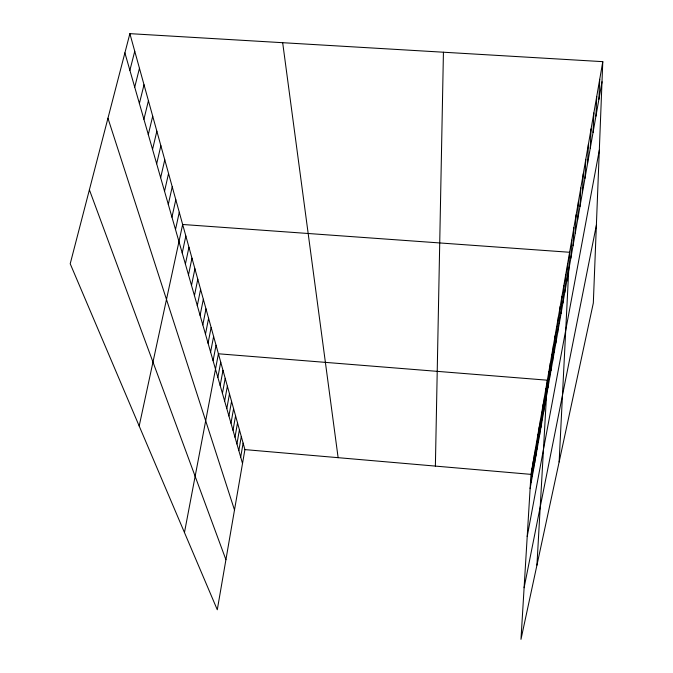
<?xml version="1.0" encoding="UTF-8"?>
<svg xmlns="http://www.w3.org/2000/svg" width="673" height="673" viewBox="0 0 673 673"><rect width="100%" height="100%" fill="white"/><g stroke="black" fill="none" stroke-linecap="round" stroke-linejoin="round"><path stroke-width="1.01" d="M435.381 466.095L443.431 52.216M602.789 61.655L593.325 303.01L520.978 639.35L530.98 474.372L602.789 61.655L129.881 33.65L70.211 263.766L217.286 609.755L244.913 449.606L129.881 33.65M595.933 116.135L596.741 96.416M598.911 99.242L599.719 79.33M593.048 132.472L593.872 112.929M587.554 163.547L588.404 144.367M590.255 148.262L591.087 128.905M582.406 192.671L583.272 173.853M584.938 178.337L585.796 159.341M575.264 233.102L576.147 214.805M577.577 220.037L578.444 201.572M579.949 206.569L580.824 187.927M570.847 258.096L571.739 240.143M573.026 245.788L573.909 227.659M564.798 292.326L565.699 274.853M566.742 281.348L567.633 263.715M559.128 461.972L569.627 252.274L182.652 224.479L139.185 426.026M559.28 323.562L560.18 306.551M561.072 313.425L561.972 296.263M562.914 303.018L563.806 285.697M552.558 361.611L553.458 345.182M554.182 352.459L555.082 335.877M555.839 343.07L556.739 326.346M557.538 333.446L558.439 316.579M536.936 565.135L547.368 380.195L218.414 353.779L184.461 532.536M547.94 387.766L548.84 371.757M549.446 379.261L550.337 363.109M550.985 370.545L551.885 354.25M540.932 427.448L541.815 412.086M542.27 419.876L543.161 404.38M543.641 412.12L544.533 396.506M545.037 404.195L545.929 388.447M533.496 469.544L534.37 454.914M534.665 462.906L535.54 448.151M535.868 456.117L536.743 441.244M537.088 449.185L537.971 434.194M538.341 442.094L539.224 426.985M539.62 434.851L540.512 419.616M531.216 482.423L532.091 468.021M532.343 476.055L533.218 461.535M240.69 457.118L243.121 443.128M236.93 443.978L239.428 429.761M238.831 450.616L241.296 436.516M234.986 437.198L237.527 422.871M530.114 488.665L602.007 81.753M230.974 423.199L233.59 408.662M233.001 430.274L235.575 415.838M228.904 415.981L231.562 401.327M226.793 408.604L229.493 393.831M224.631 401.058L227.373 386.167M220.164 385.469L222.99 370.335M222.427 393.352L225.211 378.344M527.211 536.541L599.323 150.163M217.859 377.402L220.727 362.15M213.08 360.711L216.05 345.215M210.599 352.072L213.619 336.45M208.066 343.23L211.137 327.473M205.475 334.17L208.596 318.287M202.817 324.891L205.997 308.873M200.091 315.385L203.33 299.233M524.107 587.739L596.379 225.236M197.298 305.635L200.596 289.348M194.438 295.64L197.795 279.219M191.502 285.394L194.918 268.83M188.49 274.87L191.973 258.171M185.395 264.077L188.945 247.235M182.223 252.998L185.841 236.004M175.502 229.56L179.279 212.273M171.952 217.16L175.804 199.721M168.3 204.399L172.238 186.8M164.532 191.258L168.553 173.508M160.654 177.722L164.767 159.812M156.666 163.783L160.872 145.713M152.544 149.406L156.851 131.176M148.296 134.583L152.704 116.185M143.913 119.281L148.43 100.723M139.387 103.482L144.014 84.764M134.718 87.17L139.454 68.284M129.889 70.312L134.743 51.257M244.913 449.606L530.98 474.372M89.391 189.786L225.918 559.692M107.949 118.221L234.498 509.999M124.892 52.873L242.524 463.495M282.677 42.702L338.124 457.674"/></g></svg>
